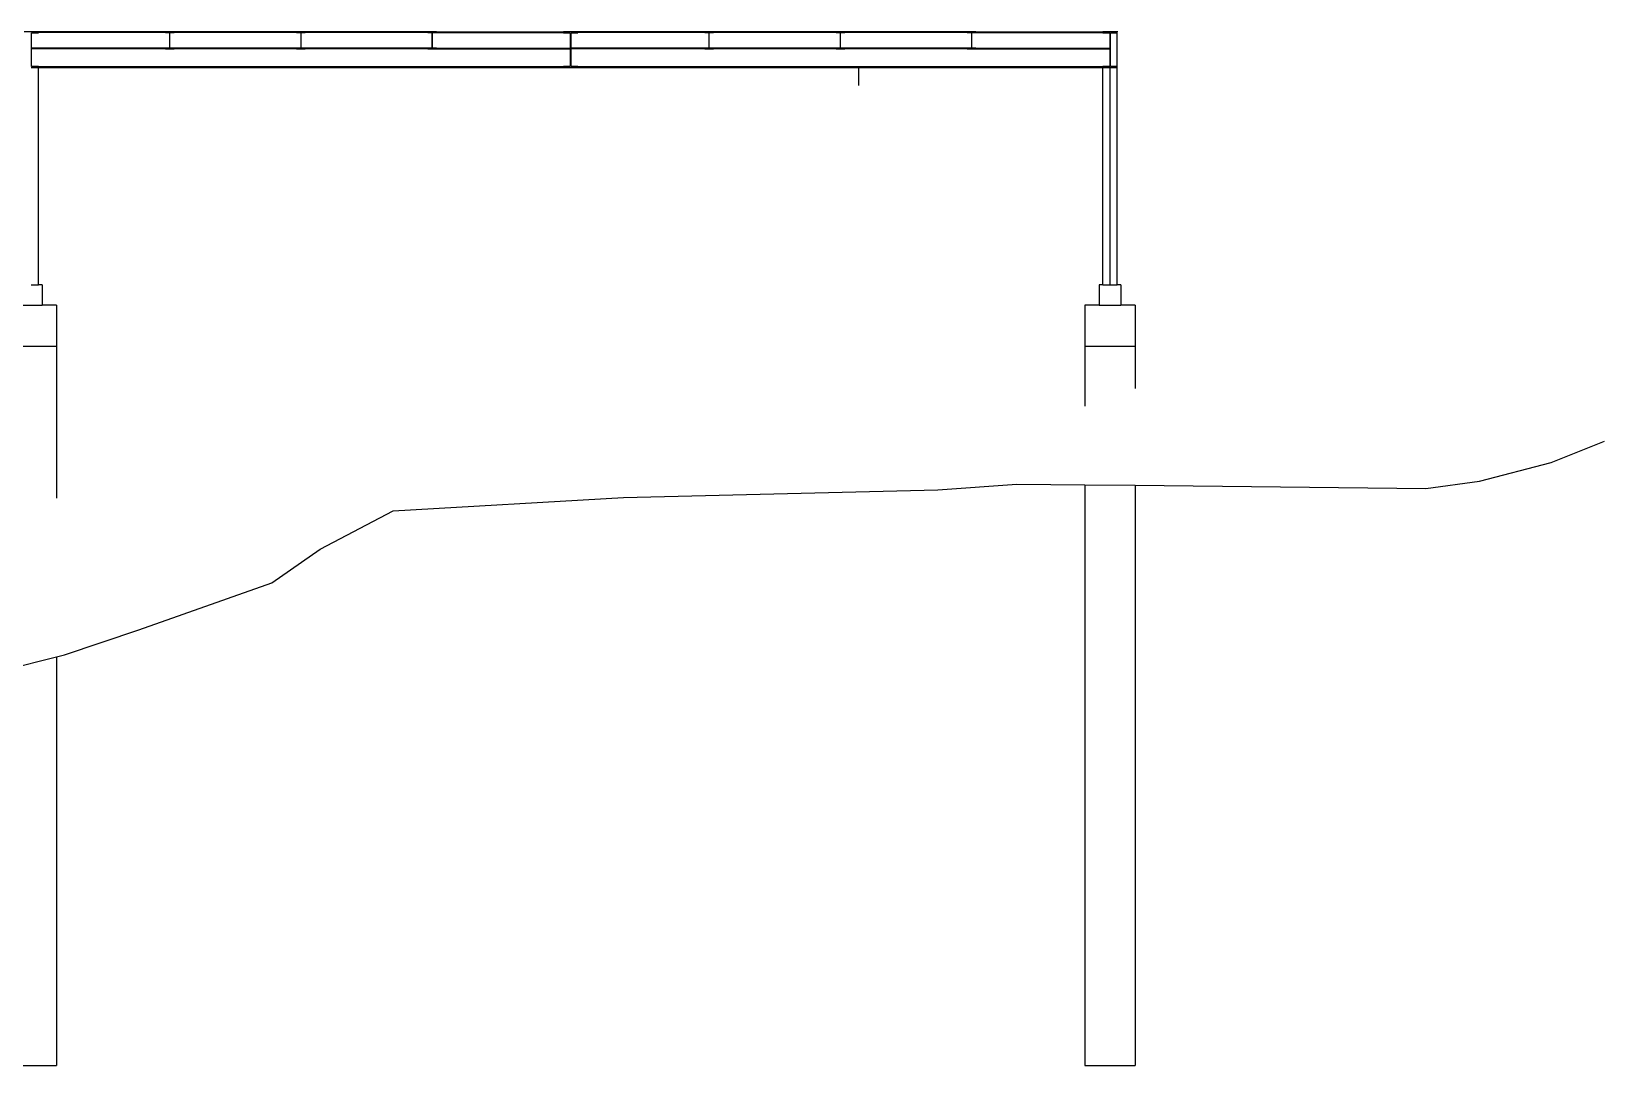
# Model space of a CAD drawing. Extents: x -47 to 47, y -13.1 to 12.1.
# Drawn here: x 25.08 to 46.96, y -13.13 to 1.25 of the extents above; entities that cross this region are included whole.
import ezdxf

# ---------------------------------------------------------------- set-up
doc = ezdxf.new("R2010")
doc.units = 0
doc.layers.get('0').update_dxf_attribs({"linetype": 'CONTINUOUS'})
doc.layers.add('SECTIONCUTEDGES', color=7, linetype='CONTINUOUS')

msp = doc.modelspace()

# ---------------------------------------------------------------- linework, layer by layer
for p, q in [((26.946, 1.245), (25.181, 1.245)), ((26.946, 1.235), (25.181, 1.235)), ((28.771, 1.245), (27.066, 1.245)), ((28.771, 1.235), (27.066, 1.235)), ((30.596, 1.245), (28.891, 1.245)), ((30.596, 1.235), (28.891, 1.235)), ((30.716, 1.245), (32.481, 1.245)), ((30.716, 1.235), (32.481, 1.235)), ((34.446, 1.245), (32.681, 1.245)), ((34.446, 1.235), (32.681, 1.235)), ((36.271, 1.245), (34.566, 1.245)), ((36.271, 1.235), (34.566, 1.235)), ((38.096, 1.245), (36.391, 1.245)), ((38.096, 1.235), (36.391, 1.235)), ((38.216, 1.245), (39.981, 1.245)), ((38.216, 1.235), (39.981, 1.235)), ((40.181, 1.251), (40.181, 1.245)), ((40.181, 1.037), (40.181, 1.229)), ((26.946, 1.015), (25.086, 1.015)), ((26.946, 1.005), (25.086, 1.005)), ((28.771, 1.015), (27.066, 1.015)), ((28.771, 1.005), (27.066, 1.005)), ((30.596, 1.015), (28.891, 1.015)), ((30.596, 1.005), (28.891, 1.005)), ((30.716, 1.015), (32.576, 1.015)), ((30.716, 1.005), (32.576, 1.005)), ((34.446, 1.015), (32.586, 1.015)), ((34.446, 1.005), (32.586, 1.005)), ((36.271, 1.015), (34.566, 1.015)), ((36.271, 1.005), (34.566, 1.005)), ((38.096, 1.015), (36.391, 1.015)), ((38.096, 1.005), (36.391, 1.005)), ((38.216, 1.015), (40.076, 1.015)), ((38.216, 1.005), (40.076, 1.005)), ((40.181, 0.761), (40.181, 1.037)), ((25.181, 0.761), (32.481, 0.761)), ((25.181, 0.695), (25.181, 0.745)), ((25.181, 0.745), (25.332, 0.745)), ((25.181, 0.583), (25.181, 0.695)), ((25.332, 0.745), (27.745, 0.745)), ((27.745, 0.745), (28.165, 0.745)), ((28.165, 0.745), (30.746, 0.745)), ((30.746, 0.745), (31.199, 0.745)), ((31.199, 0.745), (31.613, 0.745)), ((31.613, 0.745), (32.481, 0.745)), ((32.681, 0.761), (39.981, 0.761)), ((32.681, 0.745), (33.883, 0.745)), ((33.883, 0.745), (34.135, 0.745)), ((34.135, 0.745), (35.366, 0.745)), ((35.366, 0.745), (35.511, 0.745)), ((35.511, 0.745), (35.629, 0.745)), ((35.629, 0.745), (36.581, 0.745)), ((36.581, 0.745), (36.581, 0.583)), ((36.581, 0.745), (37.883, 0.745)), ((37.883, 0.745), (38.089, 0.745)), ((38.089, 0.745), (39.203, 0.745)), ((39.203, 0.745), (39.425, 0.745)), ((39.425, 0.745), (39.981, 0.745)), ((39.981, 0.521), (39.981, 0.745)), ((40.081, -2.274), (40.081, 0.745)), ((40.181, 0.652), (40.181, 0.745)), ((25.181, -0.319), (25.181, 0.583)), ((36.581, 0.583), (36.581, 0.499)), ((39.981, -0.004), (39.981, 0.521)), ((40.181, 0.054), (40.181, 0.652)), ((40.181, -0.417), (40.181, 0.054)), ((39.981, -0.417), (39.981, -0.004)), ((25.181, -0.417), (25.181, -0.319)), ((25.181, -1.074), (25.181, -0.417)), ((39.981, -0.724), (39.981, -0.417)), ((40.181, -0.648), (40.181, -0.417)), ((40.181, -0.952), (40.181, -0.648)), ((39.981, -1.129), (39.981, -0.724)), ((25.181, -1.417), (25.181, -1.074)), ((40.181, -1.192), (40.181, -0.952)), ((39.981, -1.278), (39.981, -1.129)), ((39.981, -2.089), (39.981, -1.278)), ((40.181, -1.923), (40.181, -1.192)), ((25.181, -1.466), (25.181, -1.417)), ((25.181, -2.274), (25.181, -1.466)), ((40.181, -2.023), (40.181, -1.923)), ((39.981, -2.155), (39.981, -2.089)), ((39.981, -2.274), (39.981, -2.155)), ((40.181, -2.274), (40.181, -2.023)), ((25.081, -2.274), (25.181, -2.274)), ((25.231, -2.274), (25.181, -2.274)), ((25.231, -2.274), (25.231, -2.417)), ((39.981, -2.274), (39.931, -2.274)), ((39.931, -2.274), (39.931, -2.555)), ((39.981, -2.274), (40.081, -2.274)), ((40.081, -2.274), (40.181, -2.274)), ((40.231, -2.274), (40.181, -2.274)), ((40.231, -2.274), (40.231, -2.555)), ((24.931, -2.555), (25.231, -2.555)), ((25.231, -2.417), (25.231, -2.419)), ((25.231, -2.419), (25.231, -2.42)), ((25.231, -2.42), (25.231, -2.473)), ((25.231, -2.473), (25.231, -2.555)), ((25.376, -2.555), (25.231, -2.555)), ((25.431, -2.555), (25.376, -2.555)), ((25.431, -2.555), (25.431, -2.609)), ((25.431, -2.609), (25.431, -3.125)), ((39.931, -2.555), (39.731, -2.555)), ((39.731, -2.555), (39.731, -3.125)), ((39.931, -2.555), (40.231, -2.555)), ((40.282, -2.555), (40.231, -2.555)), ((40.431, -2.555), (40.282, -2.555)), ((40.431, -2.555), (40.431, -2.866)), ((40.431, -2.866), (40.431, -3.125)), ((24.731, -3.125), (25.431, -3.125)), ((25.431, -3.125), (25.431, -4.122)), ((39.731, -3.125), (40.431, -3.125)), ((39.731, -3.125), (39.731, -3.325)), ((40.431, -3.125), (40.431, -3.417)), ((39.731, -3.325), (39.731, -3.37)), ((39.731, -3.37), (39.731, -3.417)), ((39.731, -3.417), (39.731, -3.932)), ((40.431, -3.417), (40.431, -3.664)), ((40.431, -3.664), (40.431, -3.715)), ((39.731, -3.932), (39.731, -3.961)), ((25.431, -4.122), (25.431, -4.417)), ((25.431, -4.417), (25.431, -4.653)), ((25.431, -4.653), (25.431, -4.717)), ((25.431, -4.717), (25.431, -4.895)), ((25.431, -4.895), (25.431, -5.023)), ((25.431, -5.023), (25.431, -5.145)), ((25.431, -5.145), (25.431, -5.237)), ((39.731, -5.053), (39.731, -13.125)), ((40.431, -5.06), (40.431, -13.125)), ((25.431, -7.446), (25.431, -13.125)), ((24.731, -13.125), (25.431, -13.125)), ((39.731, -13.125), (40.431, -13.125))]:
    msp.add_line(p, q)
at = {"layer": 'SECTIONCUTEDGES'}
for p, q in [((25.181, 1.245), (24.981, 1.245)), ((25.086, 1.229), (25.181, 1.229)), ((25.086, 1.015), (25.086, 1.229)), ((25.181, 1.235), (25.181, 1.245)), ((25.181, 1.229), (25.181, 1.235)), ((26.946, 1.245), (26.946, 1.235)), ((27.066, 1.245), (26.946, 1.245)), ((26.946, 1.235), (27.003, 1.235)), ((27.003, 1.235), (27.003, 1.015)), ((27.003, 1.235), (27.009, 1.235)), ((27.009, 1.235), (27.066, 1.235)), ((27.009, 1.015), (27.009, 1.235)), ((27.066, 1.235), (27.066, 1.245)), ((28.771, 1.245), (28.771, 1.235)), ((28.891, 1.245), (28.771, 1.245)), ((28.771, 1.235), (28.828, 1.235)), ((28.828, 1.235), (28.828, 1.015)), ((28.828, 1.235), (28.834, 1.235)), ((28.834, 1.235), (28.891, 1.235)), ((28.834, 1.015), (28.834, 1.235)), ((28.891, 1.235), (28.891, 1.245)), ((30.596, 1.245), (30.596, 1.235)), ((30.716, 1.245), (30.596, 1.245)), ((30.596, 1.235), (30.653, 1.235)), ((30.653, 1.235), (30.653, 1.015)), ((30.653, 1.235), (30.659, 1.235)), ((30.659, 1.235), (30.716, 1.235)), ((30.659, 1.015), (30.659, 1.235)), ((30.716, 1.235), (30.716, 1.245)), ((32.481, 1.245), (32.481, 1.235)), ((32.681, 1.245), (32.481, 1.245)), ((32.481, 1.235), (32.481, 1.229)), ((32.481, 1.229), (32.576, 1.229)), ((32.576, 1.229), (32.576, 1.015)), ((32.586, 1.229), (32.681, 1.229)), ((32.586, 1.015), (32.586, 1.229)), ((32.681, 1.235), (32.681, 1.245)), ((32.681, 1.229), (32.681, 1.235)), ((34.446, 1.245), (34.446, 1.235)), ((34.566, 1.245), (34.446, 1.245)), ((34.446, 1.235), (34.503, 1.235)), ((34.503, 1.235), (34.503, 1.015)), ((34.503, 1.235), (34.509, 1.235)), ((34.509, 1.235), (34.566, 1.235)), ((34.509, 1.015), (34.509, 1.235)), ((34.566, 1.235), (34.566, 1.245)), ((36.271, 1.245), (36.271, 1.235)), ((36.391, 1.245), (36.271, 1.245)), ((36.271, 1.235), (36.328, 1.235)), ((36.328, 1.235), (36.328, 1.015)), ((36.328, 1.235), (36.334, 1.235)), ((36.334, 1.235), (36.391, 1.235)), ((36.334, 1.015), (36.334, 1.235)), ((36.391, 1.235), (36.391, 1.245)), ((38.096, 1.245), (38.096, 1.235)), ((38.216, 1.245), (38.096, 1.245)), ((38.096, 1.235), (38.153, 1.235)), ((38.153, 1.235), (38.153, 1.015)), ((38.153, 1.235), (38.159, 1.235)), ((38.159, 1.235), (38.216, 1.235)), ((38.159, 1.015), (38.159, 1.235)), ((38.216, 1.235), (38.216, 1.245)), ((39.981, 1.245), (39.981, 1.235)), ((40.181, 1.245), (39.981, 1.245)), ((39.981, 1.235), (39.981, 1.229)), ((39.981, 1.229), (40.076, 1.229)), ((40.076, 1.229), (40.076, 1.015)), ((40.086, 1.229), (40.181, 1.229)), ((40.086, 0.761), (40.086, 1.229)), ((40.181, 1.229), (40.181, 1.245)), ((25.086, 1.005), (25.086, 1.015)), ((25.086, 0.761), (25.086, 1.005)), ((26.946, 1.015), (26.946, 1.005)), ((27.003, 1.015), (26.946, 1.015)), ((26.946, 1.005), (27.066, 1.005)), ((27.066, 1.015), (27.009, 1.015)), ((27.066, 1.005), (27.066, 1.015)), ((28.771, 1.015), (28.771, 1.005)), ((28.828, 1.015), (28.771, 1.015)), ((28.771, 1.005), (28.891, 1.005)), ((28.891, 1.015), (28.834, 1.015)), ((28.891, 1.005), (28.891, 1.015)), ((30.596, 1.015), (30.596, 1.005)), ((30.653, 1.015), (30.596, 1.015)), ((30.596, 1.005), (30.716, 1.005)), ((30.716, 1.015), (30.659, 1.015)), ((30.716, 1.005), (30.716, 1.015)), ((32.576, 1.015), (32.576, 1.005)), ((32.576, 1.005), (32.576, 0.761)), ((32.586, 1.005), (32.586, 1.015)), ((32.586, 0.761), (32.586, 1.005)), ((34.446, 1.015), (34.446, 1.005)), ((34.503, 1.015), (34.446, 1.015)), ((34.446, 1.005), (34.566, 1.005)), ((34.566, 1.015), (34.509, 1.015)), ((34.566, 1.005), (34.566, 1.015)), ((36.271, 1.015), (36.271, 1.005)), ((36.328, 1.015), (36.271, 1.015)), ((36.271, 1.005), (36.391, 1.005)), ((36.391, 1.015), (36.334, 1.015)), ((36.391, 1.005), (36.391, 1.015)), ((38.096, 1.015), (38.096, 1.005)), ((38.153, 1.015), (38.096, 1.015)), ((38.096, 1.005), (38.216, 1.005)), ((38.216, 1.015), (38.159, 1.015)), ((38.216, 1.005), (38.216, 1.015)), ((40.076, 1.015), (40.076, 1.005)), ((40.076, 1.005), (40.076, 0.761)), ((25.081, 0.745), (25.181, 0.745)), ((25.181, 0.761), (25.086, 0.761)), ((25.181, 0.745), (25.181, 0.761)), ((32.481, 0.761), (32.481, 0.745)), ((32.576, 0.761), (32.481, 0.761)), ((32.481, 0.745), (32.681, 0.745)), ((32.681, 0.761), (32.586, 0.761)), ((32.681, 0.745), (32.681, 0.761)), ((39.981, 0.761), (39.981, 0.745)), ((40.076, 0.761), (39.981, 0.761)), ((39.981, 0.745), (40.081, 0.745)), ((40.081, 0.745), (40.181, 0.745)), ((40.181, 0.761), (40.086, 0.761)), ((40.181, 0.745), (40.181, 0.761)), ((46.216, -4.743), (46.956, -4.446)), ((45.216, -5.001), (46.216, -4.743)), ((44.474, -5.103), (45.216, -5.001)), ((30.113, -5.417), (33.316, -5.23)), ((33.316, -5.23), (37.685, -5.125)), ((37.685, -5.125), (38.783, -5.043)), ((38.783, -5.043), (39.731, -5.053)), ((39.731, -5.053), (40.431, -5.06)), ((40.431, -5.06), (44.474, -5.103)), ((29.097, -5.946), (30.113, -5.417)), ((28.428, -6.417), (29.097, -5.946)), ((26.575, -7.067), (28.428, -6.417)), ((25.544, -7.417), (26.575, -7.067)), ((25.431, -7.446), (25.544, -7.417)), ((24.731, -7.621), (25.431, -7.446))]:
    msp.add_line(p, q, dxfattribs=at)

doc.saveas('drawing.dxf')
